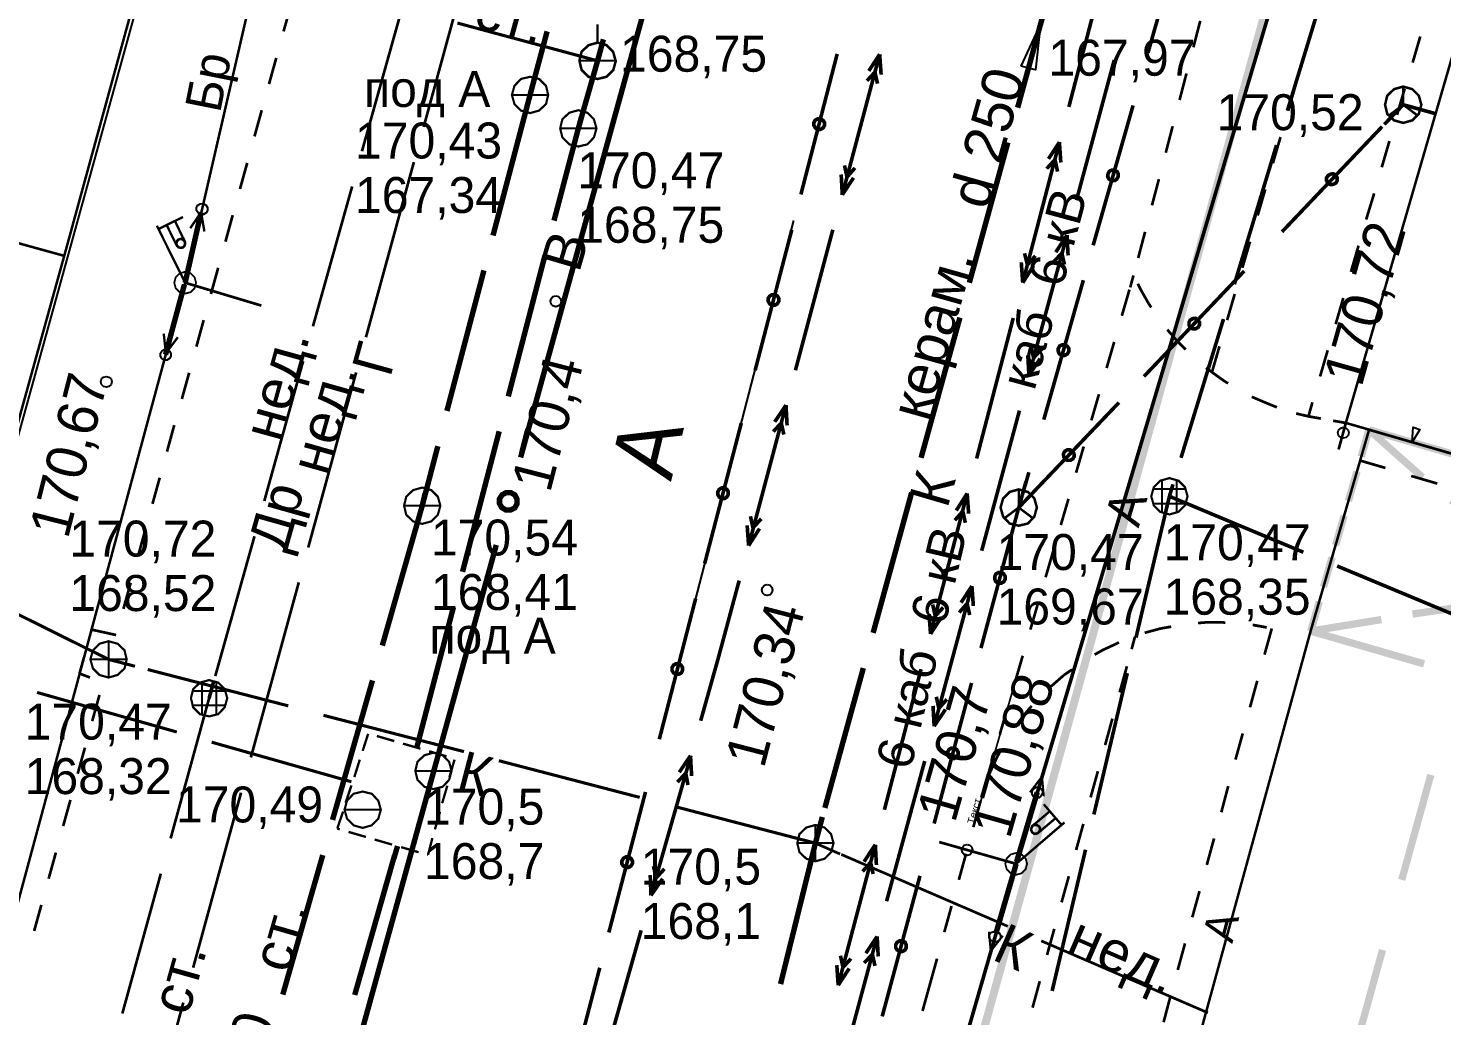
# Model space of a CAD drawing. Extents: x -2634 to -2115, y -2142 to -1393.
# Drawn here: x -2441.44 to -2402.51, y -1631.78 to -1604.59 of the extents above; entities that cross this region are included whole.
import ezdxf

# ---------------------------------------------------------------- set-up
doc = ezdxf.new("R2010")
doc.units = 0
doc.header["$MEASUREMENT"] = 0
for name, color, linetype in [('500_Дополн-Бордюры__п', 7, 'Continuous'), ('500_Дороги-Проезжие_ч', 7, 'Continuous'), ('500_Линии_-Линии_связ', 7, 'Continuous'), ('500_Линии_-ЛЭП_кабель', 7, 'Continuous'), ('500_Линии_-ЛЭП_провод', 7, 'Continuous'), ('500_Линии_-Смотровые_', 7, 'Continuous'), ('500_Линии_-Фонари_час', 7, 'Continuous'), ('500_Линии_-Электрокаб', 7, 'Continuous'), ('500_Объект-Опоры', 7, 'Continuous'), ('500_Рельеф-Высотные_о', 7, 'Continuous'), ('500_Строен-Дополнения', 7, 'Continuous'), ('500_Строен-Здания', 7, 'Continuous'), ('500_Строен-Отмостка_з', 7, 'Continuous'), ('500_Трубоп-Водопровод', 7, 'Continuous'), ('500_Трубоп-Газопровод', 7, 'Continuous'), ('500_Трубоп-Канализаци', 7, 'Continuous'), ('500_Трубоп-Смотровые_', 7, 'Continuous'), ('500_Трубоп-Сооружения', 7, 'Continuous'), ('500_Улицы-Улицы_и_их', 7, 'Continuous'), ('Красные_ли-Красные_ли', 7, 'Continuous'), ('Красные_ли-Линии_регу', 7, 'Continuous'), ('Красные_ли-Оси_улиц_к', 7, 'Continuous')]:
    doc.layers.add(name, color=color, linetype=linetype)
doc.styles.add('TARIAL', font='Arial')

# ---------------------------------------------------------------- blocks, each defined once
blk = doc.blocks.new('block_114')
at = {"layer": '500_Строен-Дополнения', "color": 0, "const_width": 0.065}
for points in [[(0, 7.5), (1, 7.5)], [(0, 7.5), (0.63, 6.4)], [(0, 6.4), (0, 7.5)], [(1.58, 7.5), (2.58, 7.5)], [(3.06, 7.5), (4.1, 7.5)], [(3.53, 6.4), (4.1, 7.5)], [(4.1, 6.4), (4.1, 7.5)], [(0, 5.85), (0.01, 4.75)], [(0.93, 5.9), (1.53, 4.8)], [(2.68, 4.8), (3.28, 5.9)], [(4.1, 4.75), (4.1, 5.85)], [(0, 3.2), (0, 4.3)], [(1.78, 4.3), (2.08, 3.75)], [(2.08, 3.75), (2.38, 4.3)], [(4.1, 3.2), (4.1, 4.3)], [(1.78, 3.2), (2.08, 3.75)], [(2.08, 3.75), (2.38, 3.2)], [(0.01, 1.55), (0.01, 2.65)], [(0.88, 1.6), (1.48, 2.7)], [(2.63, 2.7), (3.23, 1.6)], [(4.1, 1.55), (4.1, 2.65)], [(0, 0), (0.58, 1.1)], [(3.53, 1.1), (4.1, 0)], [(0, 0), (0, 1)], [(4.1, 0), (4.1, 1)], [(0.01, 0), (1.11, 0)], [(1.61, 0), (2.61, 0)], [(3.11, 0), (4.1, 0)]]:
    blk.add_lwpolyline(points, dxfattribs=at)
at = {"layer": '500_Строен-Дополнения', "color": 0}
blk.add_lwpolyline([(-3.85, 3.66), (-3.85, 3.66)], dxfattribs=at)

msp = doc.modelspace()

# ---------------------------------------------------------------- linework, layer by layer
at = {"layer": '500_Дополн-Бордюры__п', "color": 1, "const_width": 0.075}
for points in [[(-2434.41, -1604.68), (-2434.25, -1604.12)], [(-2409.16, -1604.39), (-2409.35, -1605.12)], [(-2406.32, -1605.43), (-2406.11, -1604.71)], [(-2403.1, -1604.82), (-2403.31, -1605.54)], [(-2434.81, -1606.13), (-2434.61, -1605.41)], [(-2409.54, -1605.84), (-2409.73, -1606.57)], [(-2406.74, -1606.87), (-2406.53, -1606.15)], [(-2403.53, -1606.26), (-2403.74, -1606.98)], [(-2435.21, -1607.57), (-2435.01, -1606.85)], [(-2409.92, -1607.29), (-2410.11, -1608.02)], [(-2407.16, -1608.31), (-2406.95, -1607.59)], [(-2403.95, -1607.7), (-2404.16, -1608.42)], [(-2435.61, -1609.02), (-2435.41, -1608.3)], [(-2410.3, -1608.75), (-2410.49, -1609.47)], [(-2407.58, -1609.75), (-2407.37, -1609.03)], [(-2404.37, -1609.14), (-2404.59, -1609.86)], [(-2436.01, -1610.47), (-2435.81, -1609.74)], [(-2410.68, -1610.2), (-2410.87, -1610.92)], [(-2408, -1611.19), (-2407.79, -1610.47)], [(-2404.8, -1610.58), (-2405.01, -1611.3)], [(-2436.41, -1611.91), (-2436.21, -1611.19)], [(-2411, -1611.4), (-2411.09, -1611.73)], [(-2411.32, -1612.51), (-2411.11, -1611.79)], [(-2410.88, -1611.63), (-2410.8, -1611.79)], [(-2410.8, -1611.79), (-2410.59, -1612.16)], [(-2410.59, -1612.16), (-2410.51, -1612.28)], [(-2408.42, -1612.63), (-2408.21, -1611.91)], [(-2405.22, -1612.02), (-2405.43, -1612.74)], [(-2436.81, -1613.36), (-2436.61, -1612.63)], [(-2410.07, -1612.89), (-2409.8, -1613.2)], [(-2411.74, -1613.95), (-2411.53, -1613.23)], [(-2409.8, -1613.2), (-2409.56, -1613.44)], [(-2408.84, -1614.07), (-2408.63, -1613.35)], [(-2405.65, -1613.46), (-2405.86, -1614.18)], [(-2437.21, -1614.8), (-2437.01, -1614.08)], [(-2409, -1613.94), (-2408.83, -1614.07)], [(-2408.83, -1614.07), (-2408.48, -1614.32)], [(-2408.48, -1614.32), (-2408.39, -1614.37)], [(-2412.16, -1615.39), (-2411.95, -1614.67)], [(-2407.74, -1614.74), (-2407.72, -1614.75)], [(-2407.72, -1614.75), (-2407.32, -1614.92)], [(-2407.32, -1614.92), (-2407.05, -1615.03)], [(-2406.07, -1614.89), (-2406.18, -1615.28)], [(-2406.18, -1615.28), (-2406.52, -1615.2)], [(-2406.33, -1615.24), (-2406.18, -1615.28)], [(-2406.18, -1615.28), (-2405.84, -1615.34)], [(-2437.62, -1616.25), (-2437.42, -1615.52)], [(-2405.15, -1615.46), (-2405.5, -1615.4)], [(-2405.15, -1615.46), (-2405.35, -1616.19)], [(-2412.58, -1616.83), (-2412.37, -1616.11)], [(-2404.78, -1616.49), (-2404.06, -1616.7)], [(-2438.02, -1617.69), (-2437.82, -1616.97)], [(-2403.35, -1616.92), (-2402.63, -1617.13)], [(-2413, -1618.27), (-2412.79, -1617.55)], [(-2438.42, -1619.14), (-2438.22, -1618.41)], [(-2413.42, -1619.71), (-2413.21, -1618.99)], [(-2438.82, -1620.58), (-2438.62, -1619.86)], [(-2413.84, -1621.15), (-2413.63, -1620.43)], [(-2439.71, -1621.21), (-2439.7, -1621.15)], [(-2439.7, -1621.15), (-2439.02, -1621.3)], [(-2410.66, -1621.23), (-2410.25, -1621.12)], [(-2410.25, -1621.12), (-2409.96, -1621.07)], [(-2409.22, -1620.97), (-2408.98, -1620.95)], [(-2408.98, -1620.95), (-2408.56, -1620.95)], [(-2408.56, -1620.95), (-2408.47, -1620.96)], [(-2407.72, -1621.02), (-2407.71, -1621.02)], [(-2407.71, -1621.02), (-2407.33, -1621.09)], [(-2407.33, -1621.09), (-2407.68, -1621.03)], [(-2407.19, -1621.12), (-2407.39, -1621.84)], [(-2411.84, -1621.71), (-2411.45, -1621.53)], [(-2411.45, -1621.53), (-2411.4, -1621.5)], [(-2410.96, -1621.35), (-2411.05, -1621.69)], [(-2410.98, -1621.43), (-2410.96, -1621.35)], [(-2410.69, -1621.24), (-2410.66, -1621.23)], [(-2440.03, -1622.36), (-2439.91, -1621.93)], [(-2414.26, -1622.59), (-2414.05, -1621.87)], [(-2412.07, -1621.84), (-2411.84, -1621.71)], [(-2412.91, -1622.4), (-2412.69, -1622.25)], [(-2411.38, -1622.88), (-2411.18, -1622.16)], [(-2439.74, -1622.47), (-2440.03, -1622.36)], [(-2413.28, -1622.72), (-2413.23, -1622.68)], [(-2413.23, -1622.68), (-2412.91, -1622.4)], [(-2407.59, -1622.56), (-2407.79, -1623.29)], [(-2439.68, -1623.67), (-2439.48, -1622.95)], [(-2414.68, -1624.03), (-2414.47, -1623.31)], [(-2414.1, -1623.61), (-2413.83, -1623.28)], [(-2413.83, -1623.28), (-2413.8, -1623.25)], [(-2414.26, -1623.84), (-2414.1, -1623.61)], [(-2411.78, -1624.33), (-2411.58, -1623.6)], [(-2407.99, -1624.01), (-2408.19, -1624.73)], [(-2440.08, -1625.12), (-2439.88, -1624.4)], [(-2414.77, -1624.69), (-2414.66, -1624.48)], [(-2415.1, -1625.47), (-2414.89, -1624.75)], [(-2414.95, -1625.08), (-2414.77, -1624.69)], [(-2412.18, -1625.77), (-2411.98, -1625.05)], [(-2414.98, -1625.16), (-2414.95, -1625.08)], [(-2408.39, -1625.46), (-2408.58, -1626.18)], [(-2440.48, -1626.56), (-2440.28, -1625.84)], [(-2415.41, -1626.59), (-2415.21, -1625.87)], [(-2412.58, -1627.22), (-2412.38, -1626.5)], [(-2408.78, -1626.9), (-2408.98, -1627.63)], [(-2440.88, -1628.01), (-2440.68, -1627.29)], [(-2415.81, -1628.04), (-2415.61, -1627.32)], [(-2412.98, -1628.66), (-2412.78, -1627.94)], [(-2409.18, -1628.35), (-2409.38, -1629.07)], [(-2441.28, -1629.45), (-2441.08, -1628.73)], [(-2416.21, -1629.48), (-2416.01, -1628.76)], [(-2413.38, -1630.11), (-2413.18, -1629.39)], [(-2409.58, -1629.79), (-2409.78, -1630.52)], [(-2416.61, -1630.93), (-2416.41, -1630.21)], [(-2413.78, -1631.56), (-2413.58, -1630.83)], [(-2416.61, -1630.93), (-2416.81, -1631.65)], [(-2409.98, -1631.24), (-2410.17, -1631.96)]]:
    msp.add_lwpolyline(points, dxfattribs=at)
at = {"layer": '500_Линии_-Линии_связ', "color": 6}
for points in [[(-2437.12, -1611.6), (-2429.47, -1578.43)], [(-2403.9, -1592.86), (-2414.23, -1627.6)], [(-2445.46, -1642.5), (-2437.12, -1611.6)], [(-2414.23, -1627.6), (-2420.85, -1650.5)]]:
    msp.add_lwpolyline(points, dxfattribs=at)
at = {"layer": '500_Линии_-Линии_связ', "color": 0}
for points, const_width in [([(-2409.51, -1601.43), (-2410.6, -1605.27)], 0.1), ([(-2420.16, -1609.17), (-2419.16, -1605.3)], 0.1), ([(-2411.01, -1606.72), (-2412.11, -1610.57)], 0.1), ([(-2403.57, -1606.7), (-2404.09, -1607.24)], 0.1), ([(-2403.57, -1606.7), (-2402.7, -1606.94)], 0.1), ([(-2402.7, -1606.94), (-2403.42, -1606.74)], 0.1), ([(-2406.91, -1610.2), (-2404.15, -1607.3)], 0.1), ([(-2437.12, -1611.6), (-2436.68, -1609.66)], 0.15), ([(-2421.42, -1614.01), (-2420.41, -1610.14)], 0.1), ([(-2410.71, -1614.18), (-2407.95, -1611.28)], 0.1), ([(-2437.14, -1611.65), (-2437.66, -1613.58)], 0.15), ([(-2412.38, -1611.53), (-2413.47, -1615.37)], 0.1), ([(-2414.16, -1617.79), (-2411.4, -1614.9)], 0.1), ([(-2422.81, -1619.33), (-2421.8, -1615.46)], 0.1), ([(-2413.88, -1616.82), (-2414.16, -1617.79)], 0.1), ([(-2414.16, -1617.79), (-2413.96, -1617.07)], 0.1), ([(-2414.16, -1617.79), (-2415.2, -1621.66)], 0.1), ([(-2424.06, -1624.17), (-2423.06, -1620.3)], 0.1), ([(-2415.46, -1622.62), (-2416.49, -1626.49)], 0.1), ([(-2425.45, -1629.49), (-2424.44, -1625.62)], 0.1), ([(-2414.22, -1627.55), (-2413.65, -1625.63)], 0.15), ([(-2414.23, -1627.6), (-2414.79, -1629.52)], 0.15), ([(-2416.88, -1627.93), (-2417.92, -1631.8)], 0.1), ([(-2426.71, -1634.33), (-2425.7, -1630.46)], 0.1)]:
    msp.add_lwpolyline(points, dxfattribs=dict(at, const_width=const_width))
at = {"layer": '500_Линии_-Линии_связ', "color": 0, "const_width": 0.1}
for points in [[(-2419.8, -1607.19), (-2419.77, -1607.13), (-2419.7, -1607.09), (-2419.62, -1607.09), (-2419.55, -1607.13), (-2419.51, -1607.19), (-2419.51, -1607.27), (-2419.55, -1607.34), (-2419.62, -1607.38), (-2419.7, -1607.38), (-2419.76, -1607.34), (-2419.8, -1607.27)], [(-2411.42, -1608.68), (-2411.46, -1608.75), (-2411.52, -1608.79), (-2411.6, -1608.79), (-2411.67, -1608.75), (-2411.71, -1608.68), (-2411.7, -1608.6), (-2411.66, -1608.53), (-2411.6, -1608.5), (-2411.52, -1608.5), (-2411.45, -1608.54), (-2411.42, -1608.6)], [(-2405.64, -1608.65), (-2405.57, -1608.61), (-2405.5, -1608.6), (-2405.43, -1608.64), (-2405.39, -1608.71), (-2405.39, -1608.79), (-2405.42, -1608.85), (-2405.49, -1608.89), (-2405.57, -1608.9), (-2405.64, -1608.86), (-2405.68, -1608.79), (-2405.68, -1608.71)], [(-2421.06, -1612.03), (-2421.02, -1611.97), (-2420.96, -1611.93), (-2420.88, -1611.93), (-2420.81, -1611.96), (-2420.77, -1612.03), (-2420.77, -1612.11), (-2420.81, -1612.18), (-2420.88, -1612.22), (-2420.96, -1612.22), (-2421.02, -1612.18), (-2421.06, -1612.11)], [(-2409.44, -1612.63), (-2409.37, -1612.59), (-2409.29, -1612.58), (-2409.23, -1612.62), (-2409.18, -1612.69), (-2409.18, -1612.76), (-2409.22, -1612.83), (-2409.29, -1612.87), (-2409.36, -1612.87), (-2409.43, -1612.84), (-2409.47, -1612.77), (-2409.47, -1612.69)], [(-2412.78, -1613.49), (-2412.82, -1613.56), (-2412.89, -1613.6), (-2412.97, -1613.6), (-2413.04, -1613.56), (-2413.07, -1613.49), (-2413.07, -1613.41), (-2413.03, -1613.34), (-2412.96, -1613.31), (-2412.89, -1613.31), (-2412.82, -1613.35), (-2412.78, -1613.41)], [(-2412.89, -1616.24), (-2412.82, -1616.2), (-2412.75, -1616.2), (-2412.68, -1616.24), (-2412.64, -1616.3), (-2412.63, -1616.38), (-2412.67, -1616.45), (-2412.74, -1616.49), (-2412.82, -1616.49), (-2412.88, -1616.45), (-2412.92, -1616.39), (-2412.93, -1616.31)], [(-2422.45, -1617.36), (-2422.41, -1617.29), (-2422.34, -1617.25), (-2422.26, -1617.25), (-2422.2, -1617.29), (-2422.16, -1617.35), (-2422.16, -1617.43), (-2422.2, -1617.5), (-2422.26, -1617.54), (-2422.34, -1617.54), (-2422.41, -1617.5), (-2422.45, -1617.43)], [(-2414.53, -1619.76), (-2414.57, -1619.83), (-2414.64, -1619.87), (-2414.72, -1619.87), (-2414.79, -1619.83), (-2414.82, -1619.76), (-2414.82, -1619.69), (-2414.79, -1619.62), (-2414.72, -1619.58), (-2414.64, -1619.58), (-2414.57, -1619.62), (-2414.53, -1619.69)], [(-2423.71, -1622.2), (-2423.67, -1622.13), (-2423.6, -1622.09), (-2423.52, -1622.09), (-2423.46, -1622.13), (-2423.42, -1622.19), (-2423.42, -1622.27), (-2423.45, -1622.34), (-2423.52, -1622.38), (-2423.6, -1622.38), (-2423.67, -1622.34), (-2423.71, -1622.27)], [(-2415.83, -1624.59), (-2415.87, -1624.66), (-2415.94, -1624.7), (-2416.01, -1624.7), (-2416.08, -1624.66), (-2416.12, -1624.59), (-2416.12, -1624.52), (-2416.08, -1624.45), (-2416.01, -1624.41), (-2415.94, -1624.41), (-2415.87, -1624.45), (-2415.83, -1624.52)], [(-2425.09, -1627.52), (-2425.05, -1627.45), (-2424.98, -1627.41), (-2424.91, -1627.41), (-2424.84, -1627.45), (-2424.8, -1627.52), (-2424.8, -1627.59), (-2424.84, -1627.66), (-2424.91, -1627.7), (-2424.98, -1627.7), (-2425.05, -1627.66), (-2425.09, -1627.6)], [(-2417.26, -1629.91), (-2417.29, -1629.97), (-2417.36, -1630.01), (-2417.44, -1630.01), (-2417.51, -1629.97), (-2417.55, -1629.91), (-2417.55, -1629.83), (-2417.51, -1629.76), (-2417.44, -1629.72), (-2417.36, -1629.72), (-2417.29, -1629.76), (-2417.26, -1629.83)]]:
    msp.add_lwpolyline(points, close=True, dxfattribs=at)
at = {"layer": '500_Линии_-Линии_связ', "color": 0}
for points in [[(-2436.81, -1609.53), (-2436.78, -1609.47), (-2436.71, -1609.43), (-2436.62, -1609.42), (-2436.55, -1609.46), (-2436.5, -1609.53), (-2436.5, -1609.61), (-2436.54, -1609.68), (-2436.61, -1609.72), (-2436.69, -1609.72), (-2436.76, -1609.68), (-2436.81, -1609.61)], [(-2437.51, -1613.62), (-2437.55, -1613.69), (-2437.62, -1613.73), (-2437.7, -1613.73), (-2437.76, -1613.69), (-2437.8, -1613.62), (-2437.8, -1613.54), (-2437.76, -1613.48), (-2437.7, -1613.44), (-2437.62, -1613.44), (-2437.55, -1613.48), (-2437.51, -1613.55)], [(-2413.79, -1625.59), (-2413.75, -1625.53), (-2413.68, -1625.49), (-2413.61, -1625.49), (-2413.54, -1625.53), (-2413.5, -1625.6), (-2413.51, -1625.68), (-2413.55, -1625.74), (-2413.61, -1625.78), (-2413.69, -1625.78), (-2413.76, -1625.74), (-2413.79, -1625.67)], [(-2414.66, -1629.65), (-2414.7, -1629.72), (-2414.77, -1629.75), (-2414.85, -1629.75), (-2414.93, -1629.71), (-2414.97, -1629.64), (-2414.97, -1629.56), (-2414.93, -1629.49), (-2414.85, -1629.46), (-2414.77, -1629.46), (-2414.7, -1629.5), (-2414.66, -1629.57)]]:
    msp.add_lwpolyline(points, close=True, dxfattribs=at)
at = {"layer": '500_Линии_-ЛЭП_кабель', "color": 2, "const_width": 0.1}
for points in [[(-2414.23, -1627.6), (-2403.9, -1592.86)], [(-2420.85, -1650.5), (-2414.23, -1627.6)]]:
    msp.add_lwpolyline(points, dxfattribs=at)
at = {"layer": '500_Линии_-ЛЭП_кабель', "color": 0, "const_width": 0.06}
for points in [[(-2414.23, -1627.6), (-2413.52, -1625.2)], [(-2413.85, -1625.63), (-2413.52, -1625.2)], [(-2413.47, -1625.74), (-2413.52, -1625.2)], [(-2414.23, -1627.6), (-2414.93, -1630)], [(-2414.98, -1629.47), (-2414.93, -1630)], [(-2414.6, -1629.58), (-2414.93, -1630)]]:
    msp.add_lwpolyline(points, dxfattribs=at)
at = {"layer": '500_Линии_-ЛЭП_провод', "color": 253, "const_width": 0.07}
for points in [[(-2437.12, -1611.6), (-2429.47, -1578.43)], [(-2437.12, -1611.6), (-2445.46, -1642.5)]]:
    msp.add_lwpolyline(points, dxfattribs=at)
at = {"layer": '500_Линии_-ЛЭП_провод', "color": 0, "const_width": 0.065}
for points in [[(-2437.12, -1611.6), (-2436.68, -1609.66)], [(-2436.98, -1610.1), (-2436.68, -1609.66)], [(-2436.59, -1610.19), (-2436.68, -1609.66)], [(-2437.12, -1611.6), (-2437.65, -1613.54)], [(-2437.71, -1613), (-2437.65, -1613.54)], [(-2437.32, -1613.1), (-2437.65, -1613.54)]]:
    msp.add_lwpolyline(points, dxfattribs=at)
at = {"layer": '500_Линии_-Смотровые_', "color": 0, "const_width": 0.07}
for points in [[(-2403.57, -1606.2), (-2403.32, -1606.27), (-2403.14, -1606.45), (-2403.07, -1606.7), (-2403.14, -1606.95), (-2403.32, -1607.13), (-2403.57, -1607.2), (-2403.82, -1607.13), (-2404.01, -1606.95), (-2404.07, -1606.7), (-2404.01, -1606.45), (-2403.82, -1606.27)], [(-2403.57, -1606.65), (-2403.57, -1606.65), (-2403.57, -1606.65), (-2403.57, -1606.65), (-2403.57, -1606.65), (-2403.57, -1606.65), (-2403.57, -1606.65), (-2403.57, -1606.65), (-2403.57, -1606.65), (-2403.57, -1606.65), (-2403.57, -1606.65), (-2403.57, -1606.65)], [(-2414.16, -1617.29), (-2413.91, -1617.36), (-2413.73, -1617.54), (-2413.66, -1617.79), (-2413.73, -1618.04), (-2413.91, -1618.23), (-2414.16, -1618.29), (-2414.41, -1618.23), (-2414.59, -1618.04), (-2414.66, -1617.79), (-2414.59, -1617.54), (-2414.41, -1617.36)], [(-2414.16, -1617.74), (-2414.16, -1617.74), (-2414.16, -1617.74), (-2414.16, -1617.74), (-2414.16, -1617.74), (-2414.16, -1617.74), (-2414.16, -1617.74), (-2414.16, -1617.74), (-2414.16, -1617.74), (-2414.16, -1617.74), (-2414.16, -1617.74), (-2414.16, -1617.74)]]:
    msp.add_lwpolyline(points, close=True, dxfattribs=at)
at = {"layer": '500_Линии_-Смотровые_', "color": 0, "const_width": 0.065}
for points in [[(-2403.57, -1606.2), (-2403.57, -1606.7)], [(-2403.97, -1607), (-2403.57, -1606.7)], [(-2403.57, -1606.7), (-2403.17, -1607)], [(-2414.16, -1617.29), (-2414.16, -1617.79)], [(-2414.56, -1618.09), (-2414.16, -1617.79)], [(-2414.16, -1617.79), (-2413.76, -1618.09)]]:
    msp.add_lwpolyline(points, dxfattribs=at)
at = {"layer": '500_Линии_-Фонари_час', "color": 0, "const_width": 0.065}
for points in [[(-2437.18, -1609.79), (-2437.85, -1610.12)], [(-2437.12, -1611.6), (-2437.9, -1610.03)], [(-2437.34, -1610.6), (-2437.63, -1610.01)], [(-2437.12, -1610.49), (-2437.4, -1609.9)], [(-2437.35, -1610.57), (-2437.41, -1610.46)], [(-2437.36, -1610.55), (-2437.36, -1610.55)], [(-2437.13, -1610.46), (-2437.18, -1610.35)], [(-2437.13, -1610.46), (-2437.18, -1610.35)], [(-2413.8, -1626.57), (-2413.3, -1626.15)], [(-2413.47, -1625.96), (-2412.98, -1626.53)], [(-2414.23, -1627.6), (-2412.9, -1626.46)], [(-2413.78, -1626.55), (-2413.68, -1626.47)], [(-2413.78, -1626.55), (-2413.68, -1626.47)], [(-2413.64, -1626.76), (-2413.14, -1626.34)], [(-2413.62, -1626.74), (-2413.52, -1626.66)], [(-2413.6, -1626.73), (-2413.6, -1626.73)]]:
    msp.add_lwpolyline(points, dxfattribs=at)
at = {"layer": '500_Линии_-Фонари_час', "color": 0, "const_width": 0.07}
for points in [[(-2437.35, -1610.57), (-2437.36, -1610.51), (-2437.34, -1610.45), (-2437.3, -1610.41), (-2437.23, -1610.39), (-2437.17, -1610.42), (-2437.13, -1610.46), (-2437.12, -1610.53), (-2437.14, -1610.59), (-2437.18, -1610.63), (-2437.25, -1610.64), (-2437.31, -1610.62)], [(-2413.78, -1626.55), (-2413.72, -1626.53), (-2413.66, -1626.53), (-2413.6, -1626.57), (-2413.57, -1626.63), (-2413.58, -1626.69), (-2413.62, -1626.74), (-2413.67, -1626.77), (-2413.74, -1626.77), (-2413.79, -1626.73), (-2413.82, -1626.67), (-2413.81, -1626.61)]]:
    msp.add_lwpolyline(points, close=True, dxfattribs=at)
at = {"layer": '500_Линии_-Электрокаб', "color": 12, "const_width": 0.1}
for points in [[(-2412.78, -1606.76), (-2411.77, -1602.89)], [(-2417.99, -1605.31), (-2419.02, -1609.18)], [(-2417.99, -1605.31), (-2418.29, -1605.77)], [(-2417.99, -1605.31), (-2417.95, -1605.87)], [(-2411.53, -1605.47), (-2412.57, -1609.33)], [(-2418.12, -1605.8), (-2418.34, -1606.04)], [(-2418.12, -1605.8), (-2418.05, -1606.12)], [(-2414.05, -1611.6), (-2413.04, -1607.73)], [(-2413.34, -1608.19), (-2413.04, -1607.73)], [(-2413, -1608.29), (-2413.04, -1607.73)], [(-2413.39, -1608.46), (-2413.16, -1608.21)], [(-2413.09, -1608.54), (-2413.16, -1608.21)], [(-2419.05, -1608.62), (-2419.02, -1609.18)], [(-2418.71, -1608.71), (-2419.02, -1609.18)], [(-2418.96, -1608.37), (-2418.89, -1608.69)], [(-2418.67, -1608.44), (-2418.89, -1608.69)], [(-2419.28, -1610.14), (-2420.31, -1614.01)], [(-2412.83, -1610.29), (-2413.88, -1614.15)], [(-2412.83, -1610.29), (-2413.14, -1610.76)], [(-2412.83, -1610.29), (-2412.8, -1610.85)], [(-2414.05, -1611.6), (-2414.09, -1611.04)], [(-2413.92, -1611.11), (-2414, -1610.79)], [(-2413.92, -1611.11), (-2413.7, -1610.86)], [(-2412.97, -1610.78), (-2413.19, -1611.02)], [(-2412.97, -1610.79), (-2412.9, -1611.1)], [(-2414.05, -1611.6), (-2413.75, -1611.13)], [(-2415.32, -1616.44), (-2414.31, -1612.57)], [(-2413.82, -1613.35), (-2413.75, -1613.67)], [(-2413.91, -1613.6), (-2413.88, -1614.15)], [(-2413.57, -1613.69), (-2413.88, -1614.15)], [(-2413.52, -1613.42), (-2413.75, -1613.67)], [(-2420.57, -1614.97), (-2421.6, -1618.84)], [(-2420.57, -1614.97), (-2420.88, -1615.43)], [(-2420.57, -1614.97), (-2420.54, -1615.53)], [(-2414.14, -1615.12), (-2415.18, -1618.98)], [(-2420.7, -1615.46), (-2420.92, -1615.7)], [(-2420.7, -1615.46), (-2420.63, -1615.78)], [(-2416.59, -1621.27), (-2415.58, -1617.4)], [(-2415.88, -1617.87), (-2415.58, -1617.4)], [(-2415.54, -1617.96), (-2415.58, -1617.4)], [(-2421.55, -1618.03), (-2421.48, -1618.35)], [(-2415.92, -1618.14), (-2415.7, -1617.89)], [(-2415.63, -1618.21), (-2415.7, -1617.89)], [(-2421.64, -1618.28), (-2421.6, -1618.84)], [(-2421.3, -1618.37), (-2421.6, -1618.84)], [(-2421.25, -1618.1), (-2421.48, -1618.35)], [(-2421.86, -1619.8), (-2422.44, -1621.95)], [(-2415.45, -1619.95), (-2416.49, -1623.81)], [(-2415.45, -1619.95), (-2415.75, -1620.41)], [(-2415.45, -1619.95), (-2415.41, -1620.5)], [(-2416.59, -1621.27), (-2416.63, -1620.72)], [(-2416.46, -1620.78), (-2416.53, -1620.46)], [(-2416.46, -1620.78), (-2416.24, -1620.54)], [(-2415.58, -1620.43), (-2415.8, -1620.68)], [(-2415.58, -1620.44), (-2415.51, -1620.75)], [(-2416.59, -1621.27), (-2416.29, -1620.81)], [(-2422.44, -1621.95), (-2422.92, -1623.66)], [(-2417.86, -1626.11), (-2416.85, -1622.24)], [(-2416.43, -1623), (-2416.36, -1623.32)], [(-2416.14, -1623.07), (-2416.36, -1623.32)], [(-2416.52, -1623.25), (-2416.49, -1623.81)], [(-2416.18, -1623.35), (-2416.49, -1623.81)], [(-2423.19, -1624.62), (-2424.29, -1628.47)], [(-2423.2, -1624.62), (-2423.51, -1625.08)], [(-2423.2, -1624.62), (-2423.17, -1625.18)], [(-2416.75, -1624.77), (-2417.8, -1628.63)], [(-2423.34, -1625.11), (-2423.56, -1625.35)], [(-2423.33, -1625.11), (-2423.27, -1625.43)], [(-2419.11, -1630.85), (-2418.11, -1627.07)], [(-2418.42, -1627.54), (-2418.11, -1627.07)], [(-2418.08, -1627.63), (-2418.11, -1627.07)], [(-2424.22, -1627.66), (-2424.15, -1627.99)], [(-2423.92, -1627.74), (-2424.15, -1627.99)], [(-2418.46, -1627.81), (-2418.24, -1627.56)], [(-2418.17, -1627.88), (-2418.24, -1627.56)], [(-2424.31, -1627.91), (-2424.29, -1628.47)], [(-2423.97, -1628.01), (-2424.29, -1628.47)], [(-2424.56, -1629.43), (-2425.65, -1633.28)], [(-2418.06, -1629.6), (-2419.1, -1633.46)], [(-2418.06, -1629.6), (-2418.37, -1630.06)], [(-2418.06, -1629.6), (-2418.03, -1630.15)], [(-2418.19, -1630.09), (-2418.42, -1630.33)], [(-2418.19, -1630.09), (-2418.12, -1630.41)], [(-2419.14, -1630.85), (-2419.17, -1630.39)], [(-2419.08, -1630.86), (-2418.83, -1630.48)], [(-2419, -1630.45), (-2419.07, -1630.13)], [(-2419, -1630.45), (-2418.78, -1630.21)], [(-2419.13, -1630.94), (-2419.14, -1630.85)], [(-2419.13, -1630.94), (-2419.11, -1630.85)], [(-2419.13, -1630.94), (-2419.08, -1630.86)]]:
    msp.add_lwpolyline(points, dxfattribs=at)
at = {"layer": '500_Объект-Опоры', "color": 1, "const_width": 0.05}
for points in [[(-2437.12, -1611.3), (-2436.97, -1611.34), (-2436.86, -1611.45), (-2436.82, -1611.6), (-2436.86, -1611.75), (-2436.97, -1611.86), (-2437.12, -1611.9), (-2437.27, -1611.86), (-2437.38, -1611.75), (-2437.42, -1611.6), (-2437.38, -1611.45), (-2437.27, -1611.34)], [(-2414.23, -1627.3), (-2414.08, -1627.34), (-2413.97, -1627.45), (-2413.93, -1627.6), (-2413.97, -1627.75), (-2414.08, -1627.86), (-2414.23, -1627.9), (-2414.38, -1627.86), (-2414.49, -1627.75), (-2414.53, -1627.6), (-2414.49, -1627.45), (-2414.38, -1627.34)]]:
    msp.add_lwpolyline(points, close=True, dxfattribs=at)
at = {"layer": '500_Объект-Опоры', "color": 0, "const_width": 0.075}
for points in [[(-2437.12, -1611.6), (-2435.02, -1612.23)], [(-2414.23, -1627.6), (-2416.35, -1627)]]:
    msp.add_lwpolyline(points, dxfattribs=at)
at = {"layer": '500_Рельеф-Высотные_о', "color": 0}
for points in [[(-2426.91, -1611.96), (-2426.84, -1611.98), (-2426.78, -1612.04), (-2426.76, -1612.11), (-2426.78, -1612.19), (-2426.84, -1612.24), (-2426.91, -1612.26), (-2426.99, -1612.24), (-2427.04, -1612.19), (-2427.06, -1612.11), (-2427.04, -1612.04), (-2426.99, -1611.98)], [(-2439.29, -1614.18), (-2439.22, -1614.2), (-2439.16, -1614.25), (-2439.14, -1614.33), (-2439.16, -1614.4), (-2439.22, -1614.46), (-2439.29, -1614.48), (-2439.37, -1614.46), (-2439.42, -1614.4), (-2439.44, -1614.33), (-2439.42, -1614.25), (-2439.37, -1614.2)], [(-2405.22, -1615.58), (-2405.14, -1615.6), (-2405.09, -1615.66), (-2405.07, -1615.73), (-2405.09, -1615.81), (-2405.14, -1615.86), (-2405.22, -1615.88), (-2405.29, -1615.86), (-2405.35, -1615.81), (-2405.37, -1615.73), (-2405.35, -1615.66), (-2405.29, -1615.6)], [(-2403.32, -1615.99), (-2403.3, -1615.58), (-2403.11, -1615.64)], [(-2421.09, -1619.91), (-2421.01, -1619.93), (-2420.96, -1619.99), (-2420.94, -1620.06), (-2420.96, -1620.14), (-2421.01, -1620.19), (-2421.09, -1620.21), (-2421.16, -1620.19), (-2421.22, -1620.14), (-2421.24, -1620.06), (-2421.22, -1619.99), (-2421.16, -1619.93)], [(-2415.58, -1627.07), (-2415.51, -1627.09), (-2415.45, -1627.14), (-2415.43, -1627.22), (-2415.45, -1627.29), (-2415.51, -1627.35), (-2415.58, -1627.37), (-2415.66, -1627.35), (-2415.71, -1627.29), (-2415.73, -1627.22), (-2415.71, -1627.14), (-2415.66, -1627.09)]]:
    msp.add_lwpolyline(points, close=True, dxfattribs=at)
at = {"layer": '500_Рельеф-Высотные_о', "color": 0, "const_width": 0.05}
msp.add_lwpolyline([(-2415.39, -1626.52), (-2414.23, -1622.49)], dxfattribs=at)
at = {"layer": '500_Строен-Здания', "color": 0, "const_width": 0.07}
for points in [[(-2452.41, -1607.56), (-2440.45, -1610.86), (-2433.65, -1586.07), (-2442.25, -1583.61), (-2443.34, -1587.6), (-2446.8, -1586.65), (-2451.33, -1603.17)], [(-2315.95, -1641.27), (-2292.83, -1647.96), (-2292.94, -1648.35), (-2292.24, -1648.55), (-2287.5, -1632.17), (-2288.12, -1631.99), (-2288.24, -1632.42), (-2400.55, -1599.62), (-2405.15, -1615.46), (-2357.68, -1629.2), (-2339.84, -1634.36), (-2334.13, -1636.01), (-2327.34, -1637.98), (-2324.34, -1638.81), (-2324.04, -1638.89), (-2323.69, -1638.99), (-2322.01, -1639.48), (-2321.76, -1639.56), (-2321.45, -1639.65)]]:
    msp.add_lwpolyline(points, close=True, dxfattribs=at)
for points in [[(-2443.01, -1620.09), (-2440.45, -1610.86), (-2452.56, -1607.52)], [(-2434.19, -1723.46), (-2406.12, -1621.19), (-2404.51, -1615.65), (-2392.21, -1619.21), (-2393.81, -1624.75), (-2399.1, -1644.19), (-2403.97, -1661.89), (-2404.05, -1662.18), (-2413.31, -1695.84), (-2411.46, -1696.35), (-2412.37, -1699.66), (-2411.28, -1699.96), (-2412.23, -1703.41), (-2398.82, -1707.09), (-2398.74, -1706.78), (-2398, -1706.98), (-2398.08, -1707.27), (-2394.87, -1708.15), (-2394.81, -1707.92), (-2393.48, -1708.29), (-2396, -1717.45)]]:
    msp.add_lwpolyline(points, dxfattribs=at)
at = {"layer": '500_Трубоп-Водопровод', "color": 94}
for points, const_width in [([(-2425.76, -1605.49), (-2429.62, -1604.45)], 0.085), ([(-2427.15, -1604.68), (-2427.62, -1606.43)], 0.15), ([(-2425.6, -1604.9), (-2425.76, -1605.49)], 0.15), ([(-2425.76, -1605.49), (-2425.67, -1605.16)], 0.15), ([(-2425.76, -1605.49), (-2426.29, -1607.35)], 0.15), ([(-2427.62, -1606.43), (-2427.53, -1606.09)], 0.15), ([(-2427.62, -1606.43), (-2428.64, -1610.3)], 0.15), ([(-2426.29, -1607.35), (-2426.2, -1607.02)], 0.15), ([(-2426.96, -1609.89), (-2426.29, -1607.35)], 0.15), ([(-2426.29, -1607.35), (-2426.38, -1607.69)], 0.15), ([(-2428.22, -1614.73), (-2427.21, -1610.85)], 0.15), ([(-2428.89, -1611.26), (-2429.91, -1615.13)], 0.15), ([(-2429.48, -1619.56), (-2428.47, -1615.69)], 0.15), ([(-2430.16, -1616.1), (-2430.59, -1617.74)], 0.15), ([(-2430.59, -1617.74), (-2430.51, -1617.4)], 0.15), ([(-2430.59, -1617.74), (-2431.69, -1621.59)], 0.15), ([(-2430.74, -1624.4), (-2429.73, -1620.53)], 0.15), ([(-2431.96, -1622.55), (-2433.06, -1626.39)], 0.15), ([(-2437.35, -1623.97), (-2441.2, -1622.88)], 0.085), ([(-2432.54, -1625.34), (-2436.39, -1624.25)], 0.085), ([(-2433.33, -1627.36), (-2434.43, -1631.2)], 0.15), ([(-2432.45, -1631.21), (-2431.35, -1627.36)], 0.15), ([(-2431.27, -1627.11), (-2431.37, -1627.45)], 0.15)]:
    msp.add_lwpolyline(points, dxfattribs=dict(at, const_width=const_width))
at = {"layer": '500_Трубоп-Газопровод', "color": 5, "const_width": 0.075}
for points in [[(-2429.23, -1602.49), (-2430.55, -1607.31)], [(-2430.82, -1608.28), (-2432.14, -1613.1)], [(-2432.41, -1614.07), (-2433.73, -1618.89)], [(-2433.99, -1619.85), (-2435.31, -1624.67)], [(-2435.58, -1625.64), (-2436.9, -1630.46)], [(-2437.17, -1631.42), (-2438.49, -1636.25)]]:
    msp.add_lwpolyline(points, dxfattribs=at)
at = {"layer": '500_Трубоп-Канализаци', "color": 34}
for points, const_width in [([(-2413.13, -1602.92), (-2414.19, -1606.78)], 0.15), ([(-2414.46, -1607.74), (-2415.52, -1611.6)], 0.15), ([(-2415.78, -1612.56), (-2416.85, -1616.42)], 0.15), ([(-2417.11, -1617.38), (-2418.17, -1621.24)], 0.15), ([(-2439.23, -1621.97), (-2442.81, -1620.19)], 0.085), ([(-2439.12, -1622), (-2439.23, -1621.97)], 0.085), ([(-2439.23, -1621.97), (-2438.5, -1622.16)], 0.085), ([(-2434.28, -1623.25), (-2438.15, -1622.25)], 0.085), ([(-2418.44, -1622.21), (-2419.5, -1626.06)], 0.15), ([(-2429.44, -1624.51), (-2433.31, -1623.51)], 0.085), ([(-2424.6, -1625.77), (-2428.48, -1624.76)], 0.085), ([(-2419.76, -1627.03), (-2423.64, -1626.02)], 0.085), ([(-2419.76, -1627.03), (-2420.72, -1630.91)], 0.15), ([(-2419.76, -1627.03), (-2419.76, -1627.03)], 0.15), ([(-2414.46, -1629.32), (-2419.05, -1627.34)], 0.075), ([(-2408.95, -1631.7), (-2413.54, -1629.72)], 0.075)]:
    msp.add_lwpolyline(points, dxfattribs=dict(at, const_width=const_width))
at = {"layer": '500_Трубоп-Канализаци', "color": 32}
for points, const_width in [([(-2405.59, -1603.03), (-2406.76, -1606.86)], 0.1), ([(-2431.17, -1604.13), (-2432.25, -1607.98)], 0.075), ([(-2407.06, -1607.81), (-2408.22, -1611.64)], 0.1), ([(-2432.52, -1608.95), (-2433.6, -1612.8)], 0.075), ([(-2408.52, -1612.6), (-2409.69, -1616.42)], 0.1), ([(-2433.87, -1613.76), (-2434.94, -1617.61)], 0.075), ([(-2410.01, -1617.48), (-2409.91, -1617.15)], 0.1), ([(-2410.01, -1617.48), (-2410.93, -1621.37)], 0.1), ([(-2409.98, -1617.38), (-2410.01, -1617.48)], 0.1), ([(-2410.01, -1617.48), (-2406.32, -1619.02)], 0.1), ([(-2435.21, -1618.58), (-2436.29, -1622.43)], 0.075), ([(-2405.39, -1619.4), (-2401.74, -1620.92)], 0.1), ([(-2436.46, -1623.04), (-2436.33, -1622.56)], 0.1), ([(-2411.17, -1622.35), (-2412.09, -1626.24)], 0.1), ([(-2436.46, -1623.04), (-2437.52, -1626.9)], 0.075), ([(-2419.76, -1627.03), (-2419.57, -1626.31)], 0.15), ([(-2419.76, -1627.03), (-2419.08, -1627.33)], 0.075), ([(-2412.32, -1627.21), (-2413.24, -1631.1)], 0.1), ([(-2437.79, -1627.87), (-2438.85, -1631.72)], 0.075)]:
    msp.add_lwpolyline(points, dxfattribs=dict(at, const_width=const_width))
at = {"layer": '500_Трубоп-Канализаци', "color": 0}
msp.add_lwpolyline([(-2414.09, -1605.64), (-2413.56, -1604.49), (-2413.7, -1605.74)], close=True, dxfattribs=at)
at = {"layer": '500_Трубоп-Смотровые_', "color": 0, "const_width": 0.06}
for points in [[(-2425.76, -1604.99), (-2425.51, -1605.06), (-2425.33, -1605.24), (-2425.26, -1605.49), (-2425.33, -1605.74), (-2425.51, -1605.93), (-2425.76, -1605.99), (-2426.01, -1605.93), (-2426.2, -1605.74), (-2426.26, -1605.49), (-2426.2, -1605.24), (-2426.01, -1605.06)], [(-2427.62, -1605.93), (-2427.37, -1605.99), (-2427.18, -1606.18), (-2427.12, -1606.43), (-2427.18, -1606.68), (-2427.37, -1606.86), (-2427.62, -1606.93), (-2427.87, -1606.86), (-2428.05, -1606.68), (-2428.12, -1606.43), (-2428.05, -1606.18), (-2427.87, -1605.99)], [(-2426.29, -1606.85), (-2426.04, -1606.92), (-2425.86, -1607.1), (-2425.79, -1607.35), (-2425.86, -1607.6), (-2426.04, -1607.79), (-2426.29, -1607.85), (-2426.54, -1607.79), (-2426.73, -1607.6), (-2426.79, -1607.35), (-2426.73, -1607.1), (-2426.54, -1606.92)], [(-2430.59, -1617.24), (-2430.34, -1617.31), (-2430.16, -1617.49), (-2430.09, -1617.74), (-2430.16, -1617.99), (-2430.34, -1618.17), (-2430.59, -1618.24), (-2430.84, -1618.17), (-2431.03, -1617.99), (-2431.09, -1617.74), (-2431.03, -1617.49), (-2430.84, -1617.31)], [(-2410.01, -1616.98), (-2409.76, -1617.05), (-2409.58, -1617.23), (-2409.51, -1617.48), (-2409.58, -1617.73), (-2409.76, -1617.91), (-2410.01, -1617.98), (-2410.26, -1617.91), (-2410.44, -1617.73), (-2410.51, -1617.48), (-2410.44, -1617.23), (-2410.26, -1617.05)], [(-2439.23, -1621.47), (-2438.98, -1621.54), (-2438.79, -1621.72), (-2438.73, -1621.97), (-2438.79, -1622.22), (-2438.98, -1622.4), (-2439.23, -1622.47), (-2439.48, -1622.4), (-2439.66, -1622.22), (-2439.73, -1621.97), (-2439.66, -1621.72), (-2439.48, -1621.54)], [(-2436.46, -1622.54), (-2436.21, -1622.61), (-2436.03, -1622.79), (-2435.96, -1623.04), (-2436.03, -1623.29), (-2436.21, -1623.48), (-2436.46, -1623.54), (-2436.71, -1623.48), (-2436.9, -1623.29), (-2436.96, -1623.04), (-2436.9, -1622.79), (-2436.71, -1622.61)], [(-2430.28, -1624.54), (-2430.03, -1624.61), (-2429.85, -1624.79), (-2429.78, -1625.04), (-2429.85, -1625.29), (-2430.03, -1625.48), (-2430.28, -1625.54), (-2430.53, -1625.48), (-2430.72, -1625.29), (-2430.78, -1625.04), (-2430.72, -1624.79), (-2430.53, -1624.61)], [(-2432.23, -1625.61), (-2431.98, -1625.67), (-2431.8, -1625.86), (-2431.73, -1626.11), (-2431.8, -1626.36), (-2431.98, -1626.54), (-2432.23, -1626.61), (-2432.48, -1626.54), (-2432.66, -1626.36), (-2432.73, -1626.11), (-2432.66, -1625.86), (-2432.48, -1625.67)], [(-2419.76, -1626.53), (-2419.51, -1626.6), (-2419.33, -1626.78), (-2419.26, -1627.03), (-2419.33, -1627.28), (-2419.51, -1627.46), (-2419.76, -1627.53), (-2420.01, -1627.46), (-2420.2, -1627.28), (-2420.26, -1627.03), (-2420.2, -1626.78), (-2420.01, -1626.6)]]:
    msp.add_lwpolyline(points, close=True, dxfattribs=at)
at = {"layer": '500_Трубоп-Смотровые_', "color": 0, "const_width": 0.055}
for points in [[(-2426.26, -1605.49), (-2425.26, -1605.49)], [(-2428.12, -1606.43), (-2427.12, -1606.43)], [(-2426.79, -1607.35), (-2425.79, -1607.35)], [(-2410.21, -1617.93), (-2410.21, -1617.03)], [(-2409.81, -1617.93), (-2409.81, -1617.03)], [(-2410.46, -1617.28), (-2409.56, -1617.28)], [(-2431.09, -1617.74), (-2430.09, -1617.74)], [(-2410.46, -1617.68), (-2409.56, -1617.68)], [(-2439.23, -1622.47), (-2439.23, -1621.47)], [(-2439.73, -1621.97), (-2438.73, -1621.97)], [(-2436.66, -1623.49), (-2436.66, -1622.59)], [(-2436.26, -1623.49), (-2436.26, -1622.59)], [(-2436.91, -1622.84), (-2436.01, -1622.84)], [(-2436.91, -1623.24), (-2436.01, -1623.24)], [(-2430.78, -1625.04), (-2429.78, -1625.04)], [(-2432.73, -1626.11), (-2431.73, -1626.11)], [(-2419.76, -1627.53), (-2419.76, -1626.53)], [(-2420.26, -1627.03), (-2419.26, -1627.03)]]:
    msp.add_lwpolyline(points, dxfattribs=at)
at = {"layer": '500_Трубоп-Смотровые_', "color": 0}
for points in [[(-2410.31, -1617.43), (-2410.31, -1617.43)], [(-2436.76, -1622.99), (-2436.76, -1622.99)]]:
    msp.add_lwpolyline(points, dxfattribs=at)
at = {"layer": '500_Трубоп-Сооружения', "color": 0, "const_width": 0.065}
for points in [[(-2425.76, -1604.49), (-2425.76, -1604.99)], [(-2432.23, -1624.49), (-2432.08, -1624.02)], [(-2431.84, -1624.08), (-2431.36, -1624.22)], [(-2431.12, -1624.29), (-2430.74, -1624.4)], [(-2430.74, -1624.4), (-2430.64, -1624.43)], [(-2430.4, -1624.5), (-2429.92, -1624.64)], [(-2432.46, -1625.21), (-2432.31, -1624.73)], [(-2429.7, -1624.73), (-2429.84, -1625.21)], [(-2432.7, -1625.92), (-2432.54, -1625.44)], [(-2429.9, -1625.45), (-2430.04, -1625.93)], [(-2432.93, -1626.63), (-2432.77, -1626.16)], [(-2430.1, -1626.17), (-2430.24, -1626.65)], [(-2432.86, -1626.65), (-2432.93, -1626.63)], [(-2432.14, -1626.86), (-2432.62, -1626.72)], [(-2431.42, -1627.07), (-2431.9, -1626.93)], [(-2430.31, -1626.89), (-2430.43, -1627.35)], [(-2430.69, -1627.28), (-2431.17, -1627.14)], [(-2430.43, -1627.35), (-2430.45, -1627.35)]]:
    msp.add_lwpolyline(points, dxfattribs=at)
at = {"layer": '500_Трубоп-Сооружения', "color": 0, "const_width": 0.07}
msp.add_lwpolyline([(-2425.76, -1604.99), (-2425.51, -1605.06), (-2425.33, -1605.25), (-2425.26, -1605.5), (-2425.33, -1605.75), (-2425.51, -1605.93), (-2425.76, -1605.99), (-2426.01, -1605.93), (-2426.2, -1605.74), (-2426.26, -1605.49), (-2426.2, -1605.24), (-2426.01, -1605.06)], close=True, dxfattribs=at)
at = {"layer": '500_Улицы-Улицы_и_их', "color": 255}
msp.add_lwpolyline([(-2423.79, -1623.13), (-2420.35, -1609.89)], dxfattribs=at)
at = {"layer": 'Красные_ли-Красные_ли', "color": 12}
msp.add_line((-2421.6, -1543.03), (-2467.16, -1707.79), dxfattribs=at)
at = {"layer": 'Красные_ли-Красные_ли', "color": 12, "const_width": 0.22}
msp.add_lwpolyline([(-2284.3, -1701.86), (-2245.52, -1663.72), (-2237.3, -1633.7), (-2402.37, -1586.05), (-2505.18, -1957.78), (-2366.43, -1997.8)], close=True, dxfattribs=at)
at = {"layer": 'Красные_ли-Линии_регу', "color": 0, "const_width": 0.2}
for points in [[(-2403.61, -1628.04), (-2402.81, -1625.15)], [(-2404.94, -1632.86), (-2404.14, -1629.97)]]:
    msp.add_lwpolyline(points, dxfattribs=at)
at = {"layer": 'Красные_ли-Оси_улиц_к', "color": 12, "const_width": 0.15}
for points in [[(-2427.88, -1616.41), (-2421.89, -1594.73)], [(-2434.55, -1640.51), (-2428.55, -1618.82)]]:
    msp.add_lwpolyline(points, dxfattribs=at)
for points in [[(-2424.89, -1605.57), (-2424.89, -1605.57), (-2424.89, -1605.57), (-2424.89, -1605.57), (-2424.89, -1605.57), (-2424.89, -1605.57), (-2424.89, -1605.57), (-2424.89, -1605.57), (-2424.89, -1605.57), (-2424.89, -1605.57), (-2424.89, -1605.57), (-2424.89, -1605.57)], [(-2428.46, -1617.55), (-2428.39, -1617.44), (-2428.28, -1617.38), (-2428.15, -1617.38), (-2428.04, -1617.44), (-2427.98, -1617.56), (-2427.98, -1617.69), (-2428.04, -1617.8), (-2428.16, -1617.86), (-2428.28, -1617.86), (-2428.4, -1617.79), (-2428.46, -1617.68)], [(-2431.55, -1629.67), (-2431.55, -1629.67), (-2431.55, -1629.67), (-2431.55, -1629.67), (-2431.55, -1629.67), (-2431.55, -1629.67), (-2431.55, -1629.67), (-2431.55, -1629.67), (-2431.55, -1629.67), (-2431.55, -1629.67), (-2431.55, -1629.67), (-2431.55, -1629.67)]]:
    msp.add_lwpolyline(points, close=True, dxfattribs=at)

# ---------------------------------------------------------------- block references
at = {"layer": '500_Строен-Дополнения', "xscale": 3.123774, "yscale": 0.769226, "rotation": 163.861235}
msp.add_blockref('block_114', (-2392.21, -1619.21), dxfattribs=at)

# ---------------------------------------------------------------- texts
at = {"layer": '500_Дороги-Проезжие_ч', "color": 0}
for s, height, rotation, p in [('Бр', 0.99, 78.69, (-2436.16, -1606.95)), ('А', 1.73, 76.43, (-2423.74, -1617.09)), ('А', 0.99, 73.44, (-2410.86, -1618.37))]:
    msp.add_text(s, height=height, rotation=rotation, dxfattribs=at).set_placement(p)
at = {"layer": '500_Линии_-Смотровые_', "color": 0}
for s, p in [('170,52', (-2408.71, -1607.4)), ('170,47', (-2414.77, -1619.51)), ('169,67', (-2414.77, -1621.01))]:
    msp.add_text(s, height=0.99, dxfattribs=at).set_placement(p)
at = {"layer": '500_Линии_-Электрокаб', "color": 0, "style": 'TARIAL'}
for s, rotation, p in [(' каб  6 кВ', 74.85, (-2413.83, -1614.97)), ('6 каб  6 кВ', 76.63, (-2417.14, -1625.05))]:
    msp.add_text(s, height=0.99, rotation=rotation, dxfattribs=at).set_placement(p)
at = {"layer": '500_Рельеф-Высотные_о', "color": 214}
for s, rotation, p in [('170,72', 74.23, (-2404.72, -1614.5)), ('170,4', 75.58, (-2427.07, -1617.41)), ('170,67', 75.84, (-2440.35, -1618.68)), ('170,34', 75.53, (-2421.18, -1625)), ('170,88', 74.01, (-2414.41, -1626.94)), ('170,7', 74.01, (-2415.92, -1626.5))]:
    msp.add_text(s, height=1.11, rotation=rotation, dxfattribs=at).set_placement(p)
at = {"layer": '500_Рельеф-Высотные_о', "color": 0, "style": 'TARIAL'}
msp.add_text('Текст', height=0.2, rotation=74.01, dxfattribs=at).set_placement((-2415.39, -1626.52))
at = {"layer": '500_Строен-Отмостка_з', "color": 0}
msp.add_text('А', height=0.86, rotation=75.04, dxfattribs=at).set_placement((-2408.28, -1629.81))
at = {"layer": '500_Трубоп-Водопровод', "color": 94, "style": 'TARIAL'}
for s, rotation, p in [('d 100   ст.', 344.65, (-2434.21, -1603.18)), ('d 150   ст.', 73.84, (-2435.7, -1635.61))]:
    msp.add_text(s, height=1.11, rotation=rotation, dxfattribs=at).set_placement(p)
at = {"layer": '500_Трубоп-Водопровод', "color": 94}
msp.add_text('В', height=1.11, rotation=73.61, dxfattribs=at).set_placement((-2426.27, -1611.35))
at = {"layer": '500_Трубоп-Газопровод', "color": 5}
msp.add_text('Г', height=1.11, rotation=74.53, dxfattribs=at).set_placement((-2431.47, -1614.23))
at = {"layer": '500_Трубоп-Газопровод', "color": 5, "style": 'TARIAL'}
for s, rotation, p in [('нед.', 74.21, (-2433.19, -1616.95)), ('d 153  ст.', 74.27, (-2438.32, -1636.38))]:
    msp.add_text(s, height=1.11, rotation=rotation, dxfattribs=at).set_placement(p)
at = {"layer": '500_Трубоп-Канализаци', "color": 14, "style": 'TARIAL'}
for s, rotation, p in [('керам.   d 250 ', 74.31, (-2416.66, -1615.45)), ('нед.', 336.49, (-2412.89, -1630.01))]:
    msp.add_text(s, height=1.11, rotation=rotation, dxfattribs=at).set_placement(p)
at = {"layer": '500_Трубоп-Канализаци', "color": 0, "style": 'TARIAL'}
msp.add_text('нед.', height=1.11, rotation=74.57, dxfattribs=at).set_placement((-2434.49, -1616.02))
at = {"layer": '500_Трубоп-Канализаци', "color": 14}
for s, rotation, p in [('К', 73.65, (-2416.13, -1617.84)), ('Др', 74.18, (-2434.33, -1619.06)), ('К', 345.38, (-2429.69, -1625.55)), ('К', 335.93, (-2414.93, -1630.22))]:
    msp.add_text(s, height=1.11, rotation=rotation, dxfattribs=at).set_placement(p)
at = {"layer": '500_Трубоп-Смотровые_', "color": 5}
for s, p in [('168,75', (-2425.14, -1605.79)), ('167,97', (-2413.34, -1605.9)), ('под А', (-2432.19, -1606.76)), ('170,43', (-2432.44, -1608.18)), ('170,47', (-2426.32, -1609)), ('167,34', (-2432.44, -1609.68)), ('168,75', (-2426.32, -1610.5)), ('170,72', (-2440.31, -1619.14)), ('170,54', (-2430.35, -1619.11)), ('170,47', (-2410.17, -1619.24)), ('168,52', (-2440.31, -1620.64)), ('168,41', (-2430.35, -1620.61)), ('168,35', (-2410.17, -1620.74)), ('под А', (-2430.39, -1621.81)), ('170,47', (-2441.54, -1624.18)), ('168,32', (-2441.54, -1625.68)), ('170,49', (-2437.37, -1626.46)), ('170,5', (-2430.54, -1626.52)), ('168,7', (-2430.54, -1628.02)), ('170,5', (-2424.57, -1628.17)), ('168,1', (-2424.57, -1629.67))]:
    msp.add_text(s, height=0.99, dxfattribs=at).set_placement(p)

doc.saveas('drawing.dxf')
